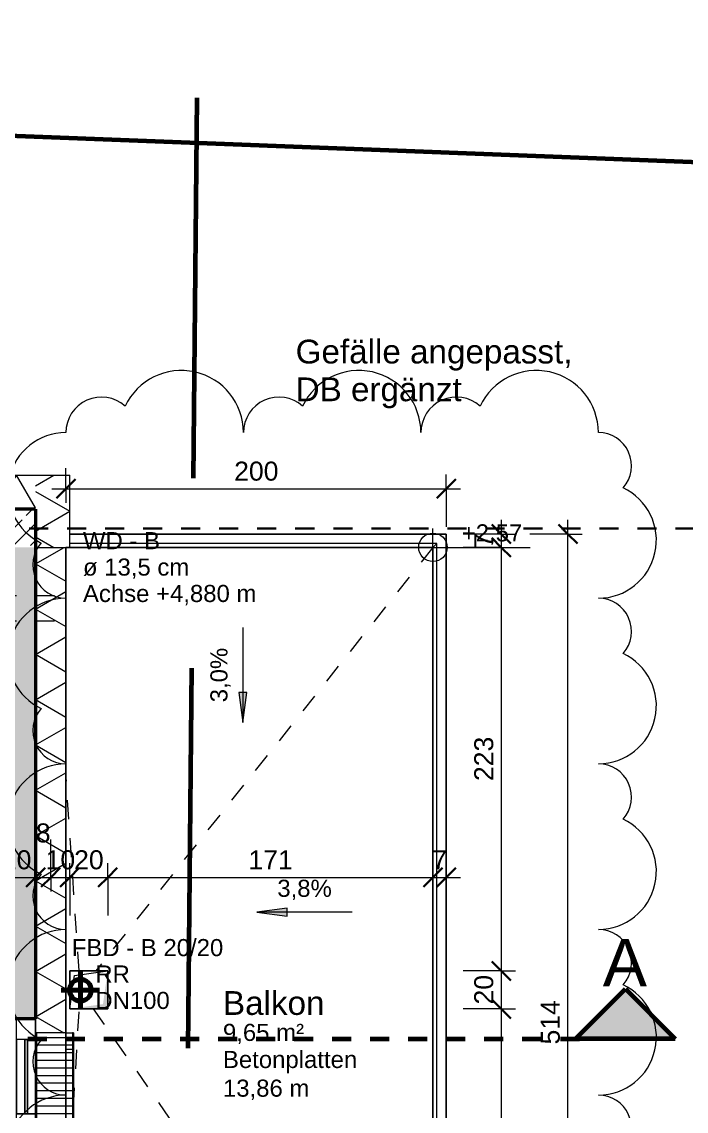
# Model space of a CAD drawing. Header units: metres. Extents: x 3.2 to 50, y 58.8 to 100.4.
# Drawn here: x 42.43 to 45.92, y 84.49 to 90.22 of the extents above; entities that cross this region are included whole.
import ezdxf

# ---------------------------------------------------------------- set-up
doc = ezdxf.new("R2010")
doc.units = ezdxf.units.M
for name, pattern in [('Achse', [0.009, 0.005, -0.002, 0, -0.002]), ('Strich Punkt Mittel', [0.015875, 0.00635, -0.004763, 0, -0.004763]), ('Verdeckt', [0.003, 0.002, -0.001]), ('Verdeckt Unten', [0.005, 0.003, -0.002])]:
    doc.linetypes.add(name, pattern=pattern)
for name, color, linetype, lineweight in [('A-DETL-GENF_', 92, 'Continuous', 13), ('A-DETL-MBND', 5, 'Continuous', 5), ('A-FLOR-HRAL', 11, 'Continuous', 5), ('A_2D', 7, 'Continuous', 13), ('A_Bemassung-50_', 4, 'Continuous', 9), ('A_Bemassung_', 4, 'Continuous', 9), ('A_Beschriftung_', 7, 'Continuous', 9), ('A_Decken', 8, 'Continuous', 13), ('A_Durchbruch', 7, 'Verdeckt', 5), ('A_Durchbruch_', 7, 'Continuous', 5), ('A_Gelaender', 7, 'Continuous', 13), ('A_Grundstuecksgrenze', 5, 'Continuous', 70), ('A_Raeume', 7, 'Continuous', 13), ('A_Raeume_', 7, 'Continuous', 5), ('A_Raeume_Beschriftung_', 7, 'Continuous', 9), ('A_Raster_', 1, 'Continuous', 9), ('A_Waende', 7, 'Continuous', 13), ('G-ANNO-DIMS_', 111, 'Continuous', 9), ('G-ANNO-REVC-IDEN_', 71, 'Continuous', 9), ('G-ANNO-REVC_', 71, 'Continuous', 9), ('G-ANNO-SYMB_', 111, 'Continuous', 9), ('M-EQPM', 50, 'Continuous', 5), ('P-PIPE', 3, 'Continuous', 5), ('P-PIPE-CNTR', 3, 'Continuous', 5), ('P-PIPE-IDEN_', 2, 'Continuous', 9)]:
    doc.layers.add(name, color=color, linetype=linetype, lineweight=lineweight)
doc.styles.add('Arial_2', font='arial.ttf', dxfattribs={"height": 0.09})
doc.styles.add('Arial_3', font='arial.ttf', dxfattribs={"height": 0.125})
doc.styles.add('Arial_5', font='arial.ttf', dxfattribs={"height": 0.1})
doc.styles.add('Arial_8', font='arial.ttf', dxfattribs={"height": 0.25})
doc.dimstyles.new('WGA-Bemaßung', dxfattribs={"dimscale": 0.3048, "dimtxt": 0.102026, "dimasz": 0.328084, "dimexe": 0.246063, "dimexo": 0.0625, "dimgap": 0.04101, "dimtad": 1, "dimdec": 1, "dimlfac": 100, "dimrnd": 0.5, "dimdsep": 46, "dimtxsty": 'Arial_5', "dimblk1": 'OBLIQUE', "dimblk2": 'OBLIQUE', "dimsah": 1, "dimcen": 0.09, "dimdle": 0.246063, "dimazin": 2, "dimtfac": 1, "dimtdec": 4, "dimtix": 1, "dimtmove": 0, "dimatfit": 3, "dimfxl": 0.656168, "dimfxlon": 1, "dimtvp": 1, "dimtolj": 1, "dimtzin": 0, "dimarcsym": 2})
doc.dimstyles.new('WGA-Bemaßung_1', dxfattribs={"dimscale": 0.3048, "dimtxt": 0.102026, "dimasz": 0.328084, "dimexe": 0.246063, "dimexo": 0.0625, "dimgap": 0.04101, "dimtad": 1, "dimdec": 1, "dimlfac": 100, "dimrnd": 0.5, "dimdsep": 46, "dimtxsty": 'Arial_5', "dimblk1": 'OBLIQUE', "dimblk2": 'OBLIQUE', "dimsah": 1, "dimcen": 0.09, "dimdle": 0.246063, "dimazin": 2, "dimtfac": 1, "dimtdec": 4, "dimtix": 1, "dimtmove": 2, "dimatfit": 3, "dimfxl": 0.656168, "dimfxlon": 1, "dimtvp": 1, "dimtolj": 1, "dimtzin": 0, "dimarcsym": 2})
doc.dimstyles.new('WGA-Bemaßung_4', dxfattribs={"dimscale": 0.3048, "dimtxt": 0.102026, "dimasz": 0.328084, "dimexe": 0.246063, "dimexo": 0.0625, "dimgap": 0.04101, "dimtad": 1, "dimdec": 1, "dimlfac": 100, "dimrnd": 0.5, "dimdsep": 46, "dimtxsty": 'Arial_5', "dimblk1": 'OBLIQUE', "dimblk2": 'OBLIQUE', "dimsah": 1, "dimcen": 0.09, "dimdle": 0.246063, "dimazin": 2, "dimtfac": 1, "dimtdec": 4, "dimtix": 1, "dimtmove": 0, "dimatfit": 3, "dimfxl": 0.656168, "dimfxlon": 1, "dimtvp": 1, "dimtolj": 1, "dimtzin": 0, "dimarcsym": 2})
pattern_1 = [(45, (0, 0), (-0.08980256, 0.08980256), []), (45, (0.0898, 0), (-0.08980256, 0.08980256), [0.0635, -0.03175])]

# ---------------------------------------------------------------- blocks, each defined once
blk = doc.blocks.new('Geländer - Geländer-3421411-263_PP_01OG_BT1')
at = {"layer": 'A_Gelaender', "lineweight": 5}
for p, q in [((44.6127, 87.478), (44.5927, 87.458)), ((42.6827, 87.458), (44.5927, 87.458)), ((44.5927, 87.458), (44.5927, 82.458)), ((44.5927, 82.458), (42.6627, 82.458)), ((44.6127, 82.438), (44.5927, 82.458))]:
    blk.add_line(p, q, dxfattribs=at)
blk = doc.blocks.new('Typ des oberen Holms - Oberer Geländerholm_Innen_-3421451-263_PP_01OG_BT1')
at = {"layer": 'A_Gelaender', "lineweight": 5}
for p, q in [((42.6827, 87.528), (44.6627, 87.528)), ((44.6627, 87.528), (44.6627, 82.388)), ((44.6127, 87.478), (42.6827, 87.478)), ((44.6127, 82.438), (44.6127, 87.478)), ((42.6627, 82.438), (44.6127, 82.438)), ((44.6627, 82.388), (42.6627, 82.388))]:
    blk.add_line(p, q, dxfattribs=at)
blk = doc.blocks.new('Typ des oberen Holms - Oberer Geländerholm_Innen_-V3-263_PP_01OG_BT1')
at = {"layer": 'A_Gelaender', "lineweight": 5}
for p, q in [((44.6627, 87.528), (42.6827, 87.528)), ((44.6627, 82.388), (44.6627, 87.528)), ((44.6127, 87.478), (42.6827, 87.478)), ((44.6127, 82.438), (44.6127, 87.478)), ((42.6627, 82.438), (44.6127, 82.438)), ((42.6627, 82.388), (44.6627, 82.388))]:
    blk.add_line(p, q, dxfattribs=at)
blk = doc.blocks.new('HLS_Rigol - 20x8cm-V53-263_PP_01OG_BT1')
at = {"layer": 'M-EQPM'}
h = blk.add_hatch(dxfattribs=at)
h.set_pattern_fill('FP_100', color=256, style=0, pattern_type=2)
h.set_pattern_definition([(270, (0, 0.6096), (0.04, 0), [])])
h.paths.add_polyline_path([(1.62, 0.06), (1.62, 0.095), (0, 0.095), (0, -0.095), (1.62, -0.095), (1.62, 0.0281)])
for p, q in [((0, 0.097), (0, 0.1)), ((0, 0.1), (0, 0.097)), ((1.62, 0.1), (0, 0.1)), ((0, 0.1), (1.62, 0.1)), ((0, 0.1), (1.62, 0.1)), ((0, 0.095), (0, 0.097)), ((0, 0.097), (1.62, 0.097)), ((0, 0.06), (0, 0.095)), ((0, 0.095), (1.62, 0.095)), ((1.62, 0.095), (1.62, 0.1)), ((1.62, 0.1), (1.62, 0.097)), ((1.62, 0.097), (1.62, 0.095)), ((1.62, 0.095), (1.62, 0.06)), ((0, -0.095), (1.62, -0.095)), ((0, -0.097), (1.62, -0.097)), ((0, -0.1), (1.62, -0.1)), ((0, -0.1), (1.62, -0.1))]:
    blk.add_line(p, q, dxfattribs=at)
blk = doc.blocks.new('Allg_Nachströmöffnung1 - DN 135-10778190-263_PP_01OG_BT1')
at = {"layer": 'A-DETL-GENF_', "linetype": 'Verdeckt', "lineweight": 5}
for points in [[(0.125, 0), (0.0575, 0.1), (0.0575, -0.1), (0.0837, -0.0612)], [(0.1925, 0.0426), (0.1925, 0.1), (0.125, 0), (0.1925, -0.1), (0.1925, -0.0612)]]:
    blk.add_hatch(color=256, dxfattribs=at).paths.add_polyline_path(points)
at = {"layer": 'A_Durchbruch'}
for p, q in [((0.0575, 0.1), (0.0575, -0.26)), ((0.1925, 0.1), (0.1925, -0.26))]:
    blk.add_line(p, q, dxfattribs=at)
blk = doc.blocks.new('Symbol_Schatten - Bodendurchbruch_Schatten-V96-263_PP_01OG_BT1')
at = {"layer": 'A_2D'}
for p, q in [((0.1, 0.1), (0.1, 0.0126)), ((0.1, -0.0087), (0.1, -0.1)), ((0.1, -0.1), (-0.1, -0.1))]:
    blk.add_line(p, q, dxfattribs=at)
at = {"layer": 'A_Durchbruch_'}
for p, q in [((0.1, 0.0126), (0.1, 0.1)), ((0.1, -0.1), (0.1, -0.0087)), ((-0.1, -0.1), (0.1, -0.1))]:
    blk.add_line(p, q, dxfattribs=at)
blk = doc.blocks.new('Symbol_Schatten_Verdeckt_unten - Bodendurchbruch_Schatten_Verdeckt_unten-V100-263_PP_01OG_BT1')
at = {"layer": 'A-DETL-MBND'}
for p, q in [((-0.1, 0.0087), (-0.1, 0.1)), ((-0.1, 0.1), (0.1, 0.1)), ((-0.0797, 0.0423), (-0.075, 0.075)), ((-0.075, 0.075), (0.1, 0.1)), ((0.1, 0.1), (0.1, -0.1)), ((-0.1, -0.1), (-0.1, -0.0126)), ((-0.1, -0.1), (-0.0906, -0.0345)), ((0.1, -0.1), (-0.1, -0.1))]:
    blk.add_line(p, q, dxfattribs=at)
blk = doc.blocks.new('Symbol_Schatten - Bodendurchbruch_Schatten-V104-263_PP_01OG_BT1')
at = {"layer": 'A-DETL-GENF_'}
blk.add_hatch(color=256, dxfattribs=at).paths.add_polyline_path([(0.05, 0.1), (-0.1, 0.1), (-0.1, -0.1), (-0.075, 0.075), (0.1, 0.1), (0.0728, 0.1)])
at = {"layer": 'A_2D'}
for p, q in [((-0.1, -0.1), (-0.1, 0.1)), ((-0.1, 0.1), (0.1, 0.1)), ((0.1, 0.1), (0.1, 0.0126)), ((0.1, -0.0087), (0.1, -0.1)), ((0.1, -0.1), (-0.1, -0.1))]:
    blk.add_line(p, q, dxfattribs=at)
at = {"layer": 'A_Durchbruch_'}
for p, q in [((0.1, 0.1), (-0.1, 0.1)), ((-0.1, 0.1), (-0.1, -0.1)), ((0.1, 0.0126), (0.1, 0.1)), ((0.1, -0.1), (0.1, -0.0087)), ((-0.1, -0.1), (0.1, -0.1))]:
    blk.add_line(p, q, dxfattribs=at)
blk = doc.blocks.new('Fens_Tuer_2tlg - DK_DF_SL_1770x2680_Terrassentür-V37-263_PP_01OG_BT1')
at = {"layer": 'A_2D', "lineweight": 5}
for p, q in [((-0.775, 0), (-0.775, 1.05)), ((-0.885, 0.1), (0.885, 0.1)), ((-0.885, 0.1), (0.885, 0.1)), ((-0.885, 0.1), (0.885, 0.1)), ((-0.885, -0.1), (-0.885, 0.1)), ((-0.885, 0.1), (-0.885, -0.1)), ((0.885, 0.1), (0.885, -0.1)), ((0.885, -0.1), (0.885, 0.1)), ((-0.795, 0.02), (-0.74, 0.02)), ((-0.795, 0), (-0.795, 0.02)), ((-0.795, 0.02), (-0.795, 0)), ((0.295, 0.02), (-0.795, 0.02)), ((-0.74, 0.02), (-0.74, -0.07)), ((-0.74, -0.07), (-0.74, 0.02)), ((-0.74, 0.02), (0.24, 0.02)), ((0.24, 0.02), (0.295, 0.02)), ((0.24, -0.07), (0.24, 0.02)), ((0.24, -0.07), (0.24, 0.02)), ((0.295, 0.02), (0.295, 0)), ((0.295, 0.02), (0.295, 0)), ((-0.885, -0.1), (-0.885, 0)), ((-0.885, 0), (-0.775, 0)), ((-0.885, 0), (0.885, 0)), ((-0.885, -0.1), (-0.885, 0)), ((-0.775, 0), (-0.795, 0)), ((-0.795, 0), (0.295, 0)), ((-0.775, -0.07), (-0.775, 0)), ((-0.775, 0), (-0.775, -0.07)), ((0.275, 0), (-0.775, 0)), ((-0.775, 0), (-0.775, -0.1)), ((0.275, 0), (-0.775, 0)), ((-0.775, -0.1), (-0.775, 0)), ((-0.74, -0.018), (0.24, -0.018)), ((-0.74, -0.032), (-0.74, -0.018)), ((-0.74, -0.018), (-0.74, -0.032)), ((0.24, -0.018), (-0.74, -0.018)), ((0.24, -0.032), (-0.74, -0.032)), ((-0.74, -0.032), (0.24, -0.032)), ((0.24, -0.018), (0.24, -0.032)), ((0.24, -0.032), (0.24, -0.018)), ((0.275, 0), (0.275, -0.07)), ((0.295, 0), (0.275, 0)), ((0.275, 0), (0.275, -0.07)), ((0.275, -0.1), (0.275, 0)), ((0.275, 0), (0.385, 0)), ((0.275, -0.1), (0.275, 0)), ((0.385, 0), (0.385, -0.1)), ((0.775, 0), (0.385, 0)), ((0.385, -0.1), (0.385, 0)), ((0.385, -0.043), (0.775, -0.043)), ((0.385, -0.057), (0.385, -0.043)), ((0.385, -0.043), (0.385, -0.057)), ((0.775, -0.043), (0.385, -0.043)), ((0.775, -0.057), (0.385, -0.057)), ((0.385, -0.057), (0.775, -0.057)), ((0.775, -0.1), (0.775, 0)), ((0.775, 0), (0.885, 0)), ((0.775, -0.1), (0.775, 0)), ((0.775, -0.043), (0.775, -0.057)), ((0.775, -0.057), (0.775, -0.043)), ((0.885, 0), (0.885, -0.1)), ((0.885, -0.1), (0.885, 0)), ((-0.885, -0.1), (0.885, -0.1)), ((0.885, -0.1), (-0.885, -0.1)), ((-0.775, -0.1), (-0.885, -0.1)), ((0.885, -0.1), (-0.885, -0.1)), ((-0.74, -0.07), (-0.775, -0.07)), ((-0.775, -0.07), (0.275, -0.07)), ((-0.775, -0.1), (0.275, -0.1)), ((0.24, -0.07), (-0.74, -0.07)), ((0.275, -0.07), (0.24, -0.07)), ((0.385, -0.1), (0.275, -0.1)), ((0.385, -0.1), (0.775, -0.1)), ((0.885, -0.1), (0.775, -0.1)), ((-0.81, -0.26), (0.81, -0.26))]:
    blk.add_line(p, q, dxfattribs=at)
blk.add_arc((-0.775, 0), 1.05, 360, 90, dxfattribs=at)
blk = doc.blocks.new('Family - ___-3180367-263_PP_01OG_BT1')
at = {"layer": 'A_Grundstuecksgrenze'}
blk.add_line((48.514, 89.3843), (26.926, 90.2231), dxfattribs=at)
blk = doc.blocks.new('Dtai_Fluchtlinie_Grenzlinie - Dtai_Grenzlinie-4164918-263_PP_01OG_BT1')
at = {"layer": 'A-DETL-GENF_', "lineweight": 70}
for p, q in [((24.45, 0), (26.45, 0)), ((27.45, 0), (29.45, 0))]:
    blk.add_line(p, q, dxfattribs=at)
blk = doc.blocks.new('DIMBLOCK87-263_PP_01OG_BT1')
at = {"layer": 'A_Bemassung-50_', "transparency": 16777216}
for p, q in [((42.6627, 87.7667), (42.6627, 87.8739)), ((44.6627, 87.7667), (44.6627, 87.8417)), ((42.5877, 87.7667), (44.7377, 87.7667)), ((42.6627, 87.7667), (42.6627, 87.6917)), ((44.6627, 87.7667), (44.6627, 87.5667))]:
    blk.add_line(p, q, dxfattribs=at)
at = {"layer": 'A_Bemassung-50_', "lineweight": 35, "transparency": 16777216}
for p, q in [((42.6627, 87.7667), (42.7127, 87.8167)), ((44.6627, 87.7667), (44.7127, 87.8167)), ((42.6627, 87.7667), (42.6127, 87.7167)), ((44.6627, 87.7667), (44.6127, 87.7167))]:
    blk.add_line(p, q, dxfattribs=at)
at = {"layer": 'A_Bemassung-50_', "color": 0, "transparency": 16777216, "insert": (43.5473, 87.909), "char_height": 0.1, "width": 0.276883, "attachment_point": 1, "line_spacing_factor": 0.941778, "style": 'Arial_5'}
blk.add_mtext('200', dxfattribs=at)
blk = doc.blocks.new('_Oblique')
at = {"color": 0, "linetype": 'ByBlock', "lineweight": -2}
blk.add_line((-0.5, -0.5), (0.5, 0.5), dxfattribs=at)
blk = doc.blocks.new('DIMBLOCK88-263_PP_01OG_BT1')
at = {"layer": 'A_Bemassung-50_', "transparency": 16777216}
for p, q in [((45.3021, 82.313), (45.3021, 87.603)), ((45.3021, 87.528), (45.1021, 87.528)), ((45.3021, 87.528), (45.3771, 87.528)), ((45.3021, 82.388), (45.1021, 82.388)), ((45.3021, 82.388), (45.3771, 82.388))]:
    blk.add_line(p, q, dxfattribs=at)
at = {"layer": 'A_Bemassung-50_', "lineweight": 35, "transparency": 16777216}
for p, q in [((45.3021, 87.528), (45.2521, 87.578)), ((45.3021, 87.528), (45.3521, 87.478)), ((45.3021, 82.388), (45.2521, 82.438)), ((45.3021, 82.388), (45.3521, 82.338))]:
    blk.add_line(p, q, dxfattribs=at)
at = {"layer": 'A_Bemassung-50_', "color": 0, "transparency": 16777216, "insert": (45.1598, 84.8426), "char_height": 0.1, "width": 0.276883, "attachment_point": 1, "rotation": 90, "line_spacing_factor": 0.941778, "style": 'Arial_5'}
blk.add_mtext('514', dxfattribs=at)
blk = doc.blocks.new('Schnitt - 100_Gebaeudeschnitt-1260755-263_PP_01OG_BT1')
at = {"layer": 'G-ANNO-SYMB_'}
blk.add_hatch(color=256, dxfattribs=at).paths.add_polyline_path([(-0.00829, 0), (-0.00305, 0.00525), (0.0022, 0)])
at = {"layer": 'G-ANNO-SYMB_', "lineweight": 70}
for p, q in [((-0.00305, 0.00525), (-0.00829, 0)), ((0.0022, 0), (-0.00305, 0.00525)), ((-0.00829, 0), (0.0022, 0))]:
    blk.add_line(p, q, dxfattribs=at)
blk = doc.blocks.new('DIMBLOCK682-263_PP_01OG_BT1')
at = {"layer": 'A_Bemassung-50_', "transparency": 16777216}
for p, q in [((44.9521, 87.603), (44.9521, 87.458)), ((44.9521, 87.528), (44.7521, 87.528)), ((44.9521, 87.528), (45.0271, 87.528)), ((44.9521, 87.458), (44.7521, 87.458)), ((44.9521, 87.458), (45.0271, 87.458))]:
    blk.add_line(p, q, dxfattribs=at)
at = {"layer": 'A_Bemassung-50_', "lineweight": 35, "transparency": 16777216}
for p, q in [((44.9521, 87.528), (44.9021, 87.578)), ((44.9521, 87.528), (45.0021, 87.478)), ((44.9521, 87.458), (44.9021, 87.508)), ((44.9521, 87.458), (45.0021, 87.408))]:
    blk.add_line(p, q, dxfattribs=at)
at = {"layer": 'A_Bemassung-50_', "color": 0, "transparency": 16777216, "insert": (44.8098, 87.4545), "char_height": 0.1, "width": 0.092294, "attachment_point": 1, "rotation": 90, "line_spacing_factor": 0.941778, "style": 'Arial_5'}
blk.add_mtext('7', dxfattribs=at)
blk = doc.blocks.new('DIMBLOCK683-263_PP_01OG_BT1')
at = {"layer": 'A_Bemassung-50_', "lineweight": 35, "transparency": 16777216}
for p, q in [((44.9521, 87.458), (44.9021, 87.508)), ((44.9521, 87.458), (45.0021, 87.408)), ((44.9521, 85.2299), (44.9021, 85.2799)), ((44.9521, 85.2299), (45.0021, 85.1799))]:
    blk.add_line(p, q, dxfattribs=at)
at = {"layer": 'A_Bemassung-50_', "transparency": 16777216}
for p, q in [((44.9521, 87.458), (44.7521, 87.458)), ((44.9521, 87.458), (44.9521, 85.2299)), ((44.9521, 87.458), (45.0271, 87.458)), ((44.9521, 85.2299), (44.7521, 85.2299)), ((44.9521, 85.2299), (45.0271, 85.2299))]:
    blk.add_line(p, q, dxfattribs=at)
at = {"layer": 'A_Bemassung-50_', "color": 0, "transparency": 16777216, "insert": (44.8098, 86.2286), "char_height": 0.1, "width": 0.276883, "attachment_point": 1, "rotation": 90, "line_spacing_factor": 0.941778, "style": 'Arial_5'}
blk.add_mtext('223', dxfattribs=at)
blk = doc.blocks.new('DIMBLOCK684-263_PP_01OG_BT1')
at = {"layer": 'A_Bemassung-50_', "transparency": 16777216}
for p, q in [((44.9521, 85.2299), (44.7521, 85.2299)), ((44.9521, 85.2299), (44.9521, 85.0299)), ((44.9521, 85.2299), (45.0271, 85.2299)), ((44.9521, 85.0299), (44.7521, 85.0299)), ((44.9521, 85.0299), (45.0271, 85.0299))]:
    blk.add_line(p, q, dxfattribs=at)
at = {"layer": 'A_Bemassung-50_', "lineweight": 35, "transparency": 16777216}
for p, q in [((44.9521, 85.2299), (44.9021, 85.2799)), ((44.9521, 85.2299), (45.0021, 85.1799)), ((44.9521, 85.0299), (44.9021, 85.0799)), ((44.9521, 85.0299), (45.0021, 84.9799))]:
    blk.add_line(p, q, dxfattribs=at)
at = {"layer": 'A_Bemassung-50_', "color": 0, "transparency": 16777216, "insert": (44.8098, 85.053), "char_height": 0.1, "width": 0.184588, "attachment_point": 1, "rotation": 90, "line_spacing_factor": 0.941778, "style": 'Arial_5'}
blk.add_mtext('20', dxfattribs=at)
blk = doc.blocks.new('DIMBLOCK685-263_PP_01OG_BT1')
at = {"layer": 'A_Bemassung-50_', "lineweight": 35, "transparency": 16777216}
for p, q in [((44.9521, 85.0299), (44.9021, 85.0799)), ((44.9521, 85.0299), (45.0021, 84.9799)), ((44.9521, 82.458), (44.9021, 82.508)), ((44.9521, 82.458), (45.0021, 82.408))]:
    blk.add_line(p, q, dxfattribs=at)
at = {"layer": 'A_Bemassung-50_', "transparency": 16777216}
for p, q in [((44.9521, 85.0299), (44.7521, 85.0299)), ((44.9521, 85.0299), (44.9521, 82.458)), ((44.9521, 85.0299), (45.0271, 85.0299)), ((44.9521, 82.458), (44.7521, 82.458)), ((44.9521, 82.458), (45.0271, 82.458))]:
    blk.add_line(p, q, dxfattribs=at)
at = {"layer": 'A_Bemassung-50_', "color": 0, "transparency": 16777216, "insert": (44.8098, 83.6286), "char_height": 0.1, "width": 0.276883, "attachment_point": 1, "rotation": 90, "line_spacing_factor": 0.941778, "style": 'Arial_5'}
blk.add_mtext('257', dxfattribs=at)
blk = doc.blocks.new('DIMBLOCK687-263_PP_01OG_BT1')
at = {"layer": 'A_Bemassung-50_', "transparency": 16777216}
for p, q in [((42.3027, 85.7218), (42.3027, 85.9218)), ((42.5027, 85.7218), (42.5027, 85.9218)), ((42.2277, 85.7218), (42.5027, 85.7218)), ((42.3027, 85.7218), (42.3027, 85.6468)), ((42.5027, 85.7218), (42.5027, 85.6468))]:
    blk.add_line(p, q, dxfattribs=at)
at = {"layer": 'A_Bemassung-50_', "lineweight": 35, "transparency": 16777216}
for p, q in [((42.3027, 85.7218), (42.3527, 85.7718)), ((42.5027, 85.7218), (42.5527, 85.7718)), ((42.3027, 85.7218), (42.2527, 85.6718)), ((42.5027, 85.7218), (42.4527, 85.6718))]:
    blk.add_line(p, q, dxfattribs=at)
at = {"layer": 'A_Bemassung-50_', "color": 0, "transparency": 16777216, "insert": (42.3258, 85.8642), "char_height": 0.1, "width": 0.184588, "attachment_point": 1, "line_spacing_factor": 0.941778, "style": 'Arial_5'}
blk.add_mtext('20', dxfattribs=at)
blk = doc.blocks.new('DIMBLOCK688-263_PP_01OG_BT1')
at = {"layer": 'A_Bemassung-50_', "transparency": 16777216}
for p, q in [((42.5027, 85.7218), (42.5027, 85.9218)), ((42.5827, 85.7218), (42.5827, 85.9218)), ((42.5027, 85.7218), (42.5827, 85.7218)), ((42.5027, 85.7218), (42.5027, 85.6468)), ((42.5827, 85.7218), (42.5827, 85.6468))]:
    blk.add_line(p, q, dxfattribs=at)
at = {"layer": 'A_Bemassung-50_', "lineweight": 35, "transparency": 16777216}
for p, q in [((42.5027, 85.7218), (42.5527, 85.7718)), ((42.5827, 85.7218), (42.6327, 85.7718)), ((42.5027, 85.7218), (42.4527, 85.6718)), ((42.5827, 85.7218), (42.5327, 85.6718))]:
    blk.add_line(p, q, dxfattribs=at)
at = {"layer": 'A_Bemassung-50_', "color": 0, "transparency": 16777216, "insert": (42.5042, 86.0055), "char_height": 0.1, "width": 0.092294, "attachment_point": 1, "line_spacing_factor": 0.941778, "style": 'Arial_5'}
blk.add_mtext('8', dxfattribs=at)
blk = doc.blocks.new('DIMBLOCK689-263_PP_01OG_BT1')
at = {"layer": 'A_Bemassung-50_', "transparency": 16777216}
for p, q in [((42.5827, 85.7218), (42.5827, 85.9218)), ((42.6827, 85.7218), (42.6827, 85.7968)), ((42.5827, 85.7218), (42.6827, 85.7218)), ((42.5827, 85.7218), (42.5827, 85.6468)), ((42.6827, 85.7218), (42.6827, 85.5218))]:
    blk.add_line(p, q, dxfattribs=at)
at = {"layer": 'A_Bemassung-50_', "lineweight": 35, "transparency": 16777216}
for p, q in [((42.5827, 85.7218), (42.6327, 85.7718)), ((42.6827, 85.7218), (42.7327, 85.7718)), ((42.5827, 85.7218), (42.5327, 85.6718)), ((42.6827, 85.7218), (42.6327, 85.6718))]:
    blk.add_line(p, q, dxfattribs=at)
at = {"layer": 'A_Bemassung-50_', "color": 0, "transparency": 16777216, "insert": (42.5558, 85.8642), "char_height": 0.1, "width": 0.184588, "attachment_point": 1, "line_spacing_factor": 0.941778, "style": 'Arial_5'}
blk.add_mtext('10', dxfattribs=at)
blk = doc.blocks.new('DIMBLOCK690-263_PP_01OG_BT1')
at = {"layer": 'A_Bemassung-50_', "transparency": 16777216}
for p, q in [((42.6827, 85.7218), (42.6827, 85.7968)), ((42.8827, 85.7218), (42.8827, 85.7968)), ((42.6827, 85.7218), (42.8827, 85.7218)), ((42.6827, 85.7218), (42.6827, 85.5218)), ((42.8827, 85.7218), (42.8827, 85.5218))]:
    blk.add_line(p, q, dxfattribs=at)
at = {"layer": 'A_Bemassung-50_', "lineweight": 35, "transparency": 16777216}
for p, q in [((42.6827, 85.7218), (42.7327, 85.7718)), ((42.8827, 85.7218), (42.9327, 85.7718)), ((42.6827, 85.7218), (42.6327, 85.6718)), ((42.8827, 85.7218), (42.8327, 85.6718))]:
    blk.add_line(p, q, dxfattribs=at)
at = {"layer": 'A_Bemassung-50_', "color": 0, "transparency": 16777216, "insert": (42.7058, 85.8642), "char_height": 0.1, "width": 0.184588, "attachment_point": 1, "line_spacing_factor": 0.941778, "style": 'Arial_5'}
blk.add_mtext('20', dxfattribs=at)
blk = doc.blocks.new('DIMBLOCK691-263_PP_01OG_BT1')
at = {"layer": 'A_Bemassung-50_', "transparency": 16777216}
for p, q in [((44.5927, 85.7218), (44.5927, 85.9218)), ((42.8827, 85.7218), (42.8827, 85.7968)), ((42.8827, 85.7218), (44.5927, 85.7218)), ((42.8827, 85.7218), (42.8827, 85.5218)), ((44.5927, 85.7218), (44.5927, 85.6468))]:
    blk.add_line(p, q, dxfattribs=at)
at = {"layer": 'A_Bemassung-50_', "lineweight": 35, "transparency": 16777216}
for p, q in [((42.8827, 85.7218), (42.9327, 85.7718)), ((44.5927, 85.7218), (44.6427, 85.7718)), ((42.8827, 85.7218), (42.8327, 85.6718)), ((44.5927, 85.7218), (44.5427, 85.6718))]:
    blk.add_line(p, q, dxfattribs=at)
at = {"layer": 'A_Bemassung-50_', "color": 0, "transparency": 16777216, "insert": (43.6223, 85.8642), "char_height": 0.1, "width": 0.276883, "attachment_point": 1, "line_spacing_factor": 0.941778, "style": 'Arial_5'}
blk.add_mtext('171', dxfattribs=at)
blk = doc.blocks.new('DIMBLOCK692-263_PP_01OG_BT1')
at = {"layer": 'A_Bemassung-50_', "transparency": 16777216}
for p, q in [((44.5927, 85.7218), (44.5927, 85.9218)), ((44.6627, 85.7218), (44.6627, 85.9218)), ((44.5927, 85.7218), (44.7377, 85.7218)), ((44.5927, 85.7218), (44.5927, 85.6468)), ((44.6627, 85.7218), (44.6627, 85.6468))]:
    blk.add_line(p, q, dxfattribs=at)
at = {"layer": 'A_Bemassung-50_', "lineweight": 35, "transparency": 16777216}
for p, q in [((44.5927, 85.7218), (44.6427, 85.7718)), ((44.6627, 85.7218), (44.7127, 85.7718)), ((44.5927, 85.7218), (44.5427, 85.6718)), ((44.6627, 85.7218), (44.6127, 85.6718))]:
    blk.add_line(p, q, dxfattribs=at)
at = {"layer": 'A_Bemassung-50_', "color": 0, "transparency": 16777216, "insert": (44.5892, 85.8642), "char_height": 0.1, "width": 0.092294, "attachment_point": 1, "line_spacing_factor": 0.941778, "style": 'Arial_5'}
blk.add_mtext('7', dxfattribs=at)
blk = doc.blocks.new('Family - ___-11870152-263_PP_01OG_BT1')
at = {"layer": 'G-ANNO-REVC_'}
for centre, radius, start, end in [((43.2693, 88.0618), 0.3267, 0, 154.79123), ((44.2027, 88.0618), 0.3267, 0, 154.79123), ((45.136, 88.0618), 0.3267, 0, 154.79123), ((42.8493, 88.0618), 0.1867, 48.18969, 180), ((43.7827, 88.0618), 0.1867, 48.18969, 180), ((44.716, 88.0618), 0.1867, 48.18969, 180), ((42.6627, 87.7568), 0.305, 90, 244.79123), ((45.4627, 87.8875), 0.1743, 318.18969, 90), ((45.4627, 87.4954), 0.305, 270, 64.79123), ((42.6627, 87.3647), 0.1743, 138.18969, 270), ((42.6627, 86.8854), 0.305, 90, 244.79123), ((45.4627, 87.0161), 0.1743, 318.18969, 90), ((45.4627, 86.624), 0.305, 270, 64.79123), ((42.6627, 86.4933), 0.1743, 138.18969, 270), ((42.6627, 86.014), 0.305, 90, 244.79123), ((45.4627, 86.1447), 0.1743, 318.18969, 90), ((45.4627, 85.7525), 0.305, 270, 64.79123), ((42.6627, 85.6218), 0.1743, 138.18969, 270), ((42.6627, 85.1425), 0.305, 90, 244.79123), ((45.4627, 85.2733), 0.1743, 318.18969, 90), ((45.4627, 84.8811), 0.305, 270, 64.79123), ((42.6627, 84.7504), 0.1743, 138.18969, 270), ((42.6627, 84.2711), 0.305, 90, 244.79123), ((45.4627, 84.4018), 0.1743, 318.18969, 90)]:
    blk.add_arc(centre, radius, start, end, dxfattribs=at)
blk = doc.blocks.new('Höhenkoten - 018-55644-263_PP_01OG_BT1')
at = {"layer": 'G-ANNO-DIMS_'}
for p, q in [((0, 0), (0, 0.002)), ((-0.002, 0), (0.01024, 0)), ((0, 0), (0, -0.002))]:
    blk.add_line(p, q, dxfattribs=at)
blk.add_circle((0, 0), 0.0015, dxfattribs=at)

msp = doc.modelspace()

# ---------------------------------------------------------------- hatches: boundary and pattern name
at = {"layer": 'A-DETL-GENF_', "lineweight": 5}
h = msp.add_hatch(dxfattribs=at)
h.set_pattern_fill('FP_174', color=252, style=0, pattern_type=2)
h.set_pattern_definition([(90, (-1.337, 1.318), (-0.5, 0), []), (180, (-1.337, 1.318), (-1e-16, -0.5), [])])
h.paths.add_polyline_path([(38.4984, 70.598), (38.6734, 70.623), (38.6984, 70.798), (38.4984, 70.798), (38.4984, 70.6116)])
h.paths.add_polyline_path([(19.1702, 70.598), (19.3452, 70.623), (19.3702, 70.798), (19.1702, 70.798), (19.1702, 70.623)])
h.paths.add_polyline_path([(11.2327, 70.598), (11.4077, 70.623), (11.4327, 70.798), (11.2327, 70.798), (11.2327, 70.623)])
h.paths.add_polyline_path([(41.2405, 70.778), (41.2405, 70.818), (39.6205, 70.818), (39.6205, 70.778), (40.4346, 70.778)])
h.paths.add_polyline_path([(37.5017, 70.778), (37.5773, 70.778), (37.5773, 70.818), (36.5273, 70.818), (36.5273, 70.778), (37.4757, 70.778)])
h.paths.add_polyline_path([(16.84, 70.778), (18.46, 70.778), (18.46, 70.818), (16.84, 70.818), (16.84, 70.781)])
h.paths.add_polyline_path([(10.3359, 70.778), (10.3652, 70.778), (10.3652, 70.781), (8.7463, 70.781), (8.7463, 70.783), (10.3652, 70.783), (10.3652, 70.818), (8.7452, 70.818), (8.7452, 70.778), (10.0541, 70.778)])
h.paths.add_polyline_path([(7.7327, 70.798), (8.0077, 70.798), (8.0077, 70.818), (7.7327, 70.818)])
h.paths.add_polyline_path([(7.6627, 82.5255), (7.6627, 84.1455), (7.6227, 84.1455), (7.6227, 82.5255), (7.6427, 82.5255)])
h.paths.add_polyline_path([(42.6997, 83.283), (42.7027, 83.283), (42.7027, 84.903), (42.6627, 84.903), (42.6627, 83.283), (42.6977, 83.283)])
h.paths.add_polyline_path([(7.4427, 84.6983), (7.6177, 84.7233), (7.6227, 84.7555), (7.6274, 84.7591), (7.6365, 84.771), (7.6422, 84.7848), (7.6441, 84.7996), (7.6422, 84.8143), (7.6365, 84.8281), (7.6333, 84.8323), (7.6427, 84.8983), (7.4427, 84.8983), (7.4427, 84.7233)])
h.paths.add_polyline_path([(42.6827, 85.0299), (42.8577, 85.0549), (42.8827, 85.2299), (42.6827, 85.2299), (42.6827, 85.1386), (42.6813, 85.128), (42.6827, 85.1174), (42.6827, 85.0549)])
h.paths.add_polyline_path([(7.6257, 85.4536), (7.6627, 85.4536), (7.6627, 86.5036), (7.6227, 86.5036), (7.6227, 85.4536), (7.6253, 85.4536)])
h.paths.add_polyline_path([(24.5265, 86.818), (24.7677, 86.818), (24.7677, 86.858), (23.1477, 86.858), (23.1477, 86.818), (24.476, 86.818)])
h.paths.add_polyline_path([(22.5775, 86.9537), (22.5923, 86.9556), (22.6061, 86.9613), (22.6179, 86.9704), (22.627, 86.9822), (22.6327, 86.996), (22.6346, 87.0108), (22.6327, 87.0256), (22.627, 87.0394), (22.6179, 87.0512), (22.6061, 87.0603), (22.5923, 87.066), (22.5775, 87.068), (22.5627, 87.066), (22.5489, 87.0603), (22.5371, 87.0512), (22.528, 87.0394), (22.5223, 87.0256), (22.5203, 87.0108), (22.5223, 86.996), (22.528, 86.9822), (22.5371, 86.9704), (22.5489, 86.9613), (22.5627, 86.9556)])
at = {"layer": 'A_Waende', "lineweight": 5}
h = msp.add_hatch(dxfattribs=at)
h.set_pattern_fill('FP_152', color=250, angle=180, style=0, pattern_type=2)
h.set_pattern_definition([(180, (42.403, 87.838), (2e-15, -0.20637), []), (240, (42.403, 87.838), (0.17873, -0.1032), []), (300, (42.403, 87.838), (0.17873, 0.1032), [])])
h.paths.add_polyline_path([(42.5027, 87.658), (42.5027, 87.838), (42.3027, 87.838), (42.3027, 87.658)])
h = msp.add_hatch(dxfattribs=at)
h.set_pattern_fill('FP_153', color=250, style=0, pattern_type=2)
h.set_pattern_definition([(90, (42.683, 87.648), (-0.20637, -2e-15), []), (150, (42.683, 87.648), (-0.10318, -0.17872), []), (210, (42.683, 87.648), (0.10319, -0.17872), [])])
h.paths.add_polyline_path([(42.6268, 87.458), (42.6827, 87.458), (42.6827, 87.838), (42.5027, 87.838), (42.5027, 87.458), (42.5827, 87.458)])
h = msp.add_hatch(dxfattribs=at)
h.set_pattern_fill('FP_1', color=250, style=0, pattern_type=2)
h.set_pattern_definition(pattern_1)
h.paths.add_polyline_path([(42.3271, 87.458), (42.5027, 87.458), (42.5027, 87.658), (41.6552, 87.658), (41.6552, 87.458), (42.3027, 87.458)])
h.paths.add_polyline_path([(39.8852, 87.458), (39.8852, 87.658), (37.8802, 87.658), (37.8802, 87.458), (38.6827, 87.458)])
h.paths.add_polyline_path([(35.7477, 87.458), (36.6802, 87.458), (36.6802, 87.658), (34.8277, 87.658), (34.8277, 87.458), (35.7352, 87.458)])
h.paths.add_polyline_path([(32.6477, 87.458), (33.6277, 87.458), (33.6277, 87.658), (32.6477, 87.658)])
h = msp.add_hatch(dxfattribs=at)
h.set_pattern_fill('FP_1', color=250, style=0, pattern_type=2)
h.set_pattern_definition(pattern_1)
h.paths.add_polyline_path([(42.5027, 71.178), (42.5027, 75.8305), (42.3027, 75.8305), (42.3027, 71.178)])
h.paths.add_polyline_path([(42.3027, 77.6005), (42.5027, 77.6005), (42.5027, 78.718), (42.3027, 78.718), (42.3027, 77.918)])
h.paths.add_polyline_path([(42.3027, 79.918), (42.5027, 79.918), (42.5027, 83.208), (42.3027, 83.208), (42.3027, 80.0117)])
h.paths.add_polyline_path([(42.4027, 87.138), (42.3027, 87.2055), (42.3027, 87.0705)])
h.paths.add_polyline_path([(42.5027, 87.0705), (42.5027, 87.2055), (42.4027, 87.138), (42.4907, 87.0786)])
h.paths.add_polyline_path([(42.5027, 84.978), (42.5027, 87.0705), (42.3027, 87.0705), (42.3027, 84.978), (42.4241, 84.978)])
h.paths.add_polyline_path([(42.356, 87.2055), (42.5027, 87.2055), (42.5027, 87.458), (42.3027, 87.458), (42.3027, 87.2055)])
h = msp.add_hatch(dxfattribs=at)
h.set_pattern_fill('FP_142', color=250, style=0, pattern_type=2)
h.set_pattern_definition([(270, (42.503, 86.18), (0.20637, 1e-15), []), (330, (42.503, 86.18), (0.103185, 0.178722), []), (30, (42.503, 86.18), (-0.103185, 0.178722), [])])
h.paths.add_polyline_path([(42.5027, 84.903), (42.6627, 84.903), (42.6627, 87.458), (42.5027, 87.458), (42.5027, 84.978)])
at = {"layer": 'G-ANNO-DIMS_'}
for points in [[(43.5932, 86.5357), (43.6141, 86.6944), (43.5723, 86.6944)], [(43.6671, 85.5382), (43.8258, 85.5173), (43.8258, 85.5591)]]:
    msp.add_hatch(color=256, dxfattribs=at).paths.add_polyline_path(points)

# ---------------------------------------------------------------- linework, layer by layer
at = {"layer": 'A_2D'}
for p, q in [((44.5927, 87.458), (42.6627, 87.458)), ((42.6627, 87.458), (42.6627, 82.458)), ((44.5927, 82.458), (44.5927, 87.458))]:
    msp.add_line(p, q, dxfattribs=at)
at = {"layer": 'A_Decken'}
for p, q in [((42.6827, 87.458), (44.5927, 87.458)), ((44.5927, 82.458), (44.5927, 87.458)), ((42.6827, 85.1386), (42.6827, 85.2299)), ((42.6827, 85.2299), (42.8827, 85.2299)), ((42.8827, 85.2299), (42.8827, 85.0299)), ((42.6827, 85.0299), (42.6827, 85.1174)), ((42.8827, 85.0299), (42.6827, 85.0299)), ((42.7027, 84.903), (42.6977, 84.903)), ((42.7027, 83.283), (42.7027, 84.903))]:
    msp.add_line(p, q, dxfattribs=at)
at = {"layer": 'A_Decken', "linetype": 'Verdeckt Unten'}
for p, q in [((44.5927, 87.458), (42.8195, 85.2299)), ((42.7316, 85.2299), (42.6627, 86.2612)), ((42.7027, 84.5151), (42.7327, 85.0299)), ((42.8065, 85.0299), (44.5927, 82.458))]:
    msp.add_line(p, q, dxfattribs=at)
at = {"layer": 'A_Raeume', "color": 8, "linetype": 'Verdeckt'}
msp.add_line((44.5927, 87.458), (42.6827, 87.458), dxfattribs=at)
at = {"layer": 'A_Raeume_', "flags": 128}
msp.add_lwpolyline([(44.5927, 87.458), (42.6627, 87.458), (42.6627, 84.903), (42.6627, 82.458), (44.5927, 82.458)], close=True, dxfattribs=at)
at = {"layer": 'A_Raster_', "linetype": 'Strich Punkt Mittel', "lineweight": 35}
msp.add_line((48.169, 87.558), (3.5722, 87.558), dxfattribs=at)
at = {"layer": 'A_Waende', "color": 250, "lineweight": 5}
for p, q in [((42.3027, 87.838), (42.6827, 87.838)), ((42.6827, 87.458), (42.6827, 87.838)), ((42.5027, 87.458), (42.6827, 87.458)), ((42.6627, 84.903), (42.6627, 87.458)), ((42.5027, 84.903), (42.5027, 84.978)), ((42.6627, 84.903), (42.5027, 84.903))]:
    msp.add_line(p, q, dxfattribs=at)
at = {"layer": 'A_Waende', "color": 10, "lineweight": 50}
for p, q in [((42.5027, 87.658), (41.6552, 87.658)), ((42.5027, 87.658), (42.5027, 84.978)), ((42.5027, 84.978), (42.3027, 84.978))]:
    msp.add_line(p, q, dxfattribs=at)
at = {"layer": 'A_Waende'}
msp.add_line((42.5027, 83.283), (42.5027, 84.903), dxfattribs=at)
at = {"layer": 'G-ANNO-DIMS_'}
for p, q in [((43.5932, 87.0357), (43.5932, 86.5357)), ((43.6141, 86.6944), (43.5723, 86.6944)), ((43.5723, 86.6944), (43.5932, 86.5357)), ((43.5932, 86.5357), (43.6141, 86.6944)), ((43.8258, 85.5591), (43.6671, 85.5382)), ((43.6671, 85.5382), (43.8258, 85.5173)), ((44.1671, 85.5382), (43.6671, 85.5382)), ((43.8258, 85.5173), (43.8258, 85.5591))]:
    msp.add_line(p, q, dxfattribs=at)
at = {"layer": 'G-ANNO-SYMB_', "linetype": 'Achse', "lineweight": 70}
msp.add_line((4.4627, 84.8728), (45.4525, 84.8728), dxfattribs=at)
at = {"layer": 'P-PIPE', "color": 150, "lineweight": 100}
for start, end in [(90, 180), (0, 90), (180, 270), (270, 0)]:
    msp.add_arc((42.7384, 85.128), 0.0571, start, end, dxfattribs=at)
at = {"layer": 'P-PIPE-CNTR', "color": 150, "lineweight": 100}
for p, q in [((42.7384, 85.028), (42.7384, 85.228)), ((42.6384, 85.128), (42.8384, 85.128))]:
    msp.add_line(p, q, dxfattribs=at)

# ---------------------------------------------------------------- block references
at = {"layer": 'A-DETL-GENF_', "rotation": 89.44490754171983}
msp.add_blockref('Dtai_Fluchtlinie_Grenzlinie - Dtai_Grenzlinie-4164918-263_PP_01OG_BT1', (43.0679, 60.374), dxfattribs=at)
at = {"layer": 'A-DETL-MBND'}
msp.add_blockref('Symbol_Schatten_Verdeckt_unten - Bodendurchbruch_Schatten_Verdeckt_unten-V100-263_PP_01OG_BT1', (42.7827, 85.1299), dxfattribs=at)
at = {"layer": 'A-FLOR-HRAL'}
msp.add_blockref('Geländer - Geländer-3421411-263_PP_01OG_BT1', (0, 0), dxfattribs=at)
at = {"layer": 'A_2D', "rotation": 180}
for name in ['Symbol_Schatten - Bodendurchbruch_Schatten-V96-263_PP_01OG_BT1', 'Symbol_Schatten - Bodendurchbruch_Schatten-V96-263_PP_01OG_BT1', 'Symbol_Schatten - Bodendurchbruch_Schatten-V96-263_PP_01OG_BT1', 'Symbol_Schatten - Bodendurchbruch_Schatten-V104-263_PP_01OG_BT1']:
    msp.add_blockref(name, (42.7827, 85.1299), dxfattribs=at)
at = {"layer": 'A_2D', "lineweight": 5, "rotation": 89.99999999999991}
msp.add_blockref('Fens_Tuer_2tlg - DK_DF_SL_1770x2680_Terrassentür-V37-263_PP_01OG_BT1', (42.4027, 84.093), dxfattribs=at)
at = {"layer": 'A_Durchbruch', "rotation": 89.99999999999991}
msp.add_blockref('Allg_Nachströmöffnung1 - DN 135-10778190-263_PP_01OG_BT1', (42.4027, 87.013), dxfattribs=at)
at = {"layer": 'A_Gelaender', "lineweight": 5}
for name in ['Typ des oberen Holms - Oberer Geländerholm_Innen_-3421451-263_PP_01OG_BT1', 'Typ des oberen Holms - Oberer Geländerholm_Innen_-V3-263_PP_01OG_BT1']:
    msp.add_blockref(name, (0, 0), dxfattribs=at)
at = {"layer": 'A_Grundstuecksgrenze'}
msp.add_blockref('Family - ___-3180367-263_PP_01OG_BT1', (0, 0), dxfattribs=at)
at = {"layer": 'G-ANNO-DIMS_', "xscale": 49.99999999999998, "yscale": 49.99999999999998, "zscale": 49.99999999999998}
msp.add_blockref('Höhenkoten - 018-55644-263_PP_01OG_BT1', (44.5927, 87.458), dxfattribs=at)
at = {"layer": 'G-ANNO-REVC_'}
msp.add_blockref('Family - ___-11870152-263_PP_01OG_BT1', (0, 0), dxfattribs=at)
at = {"layer": 'G-ANNO-SYMB_', "extrusion": (0, 0, -1), "xscale": 49.99999999999998, "yscale": 49.99999999999998, "zscale": 49.99999999999998}
msp.add_blockref('Schnitt - 100_Gebaeudeschnitt-1260755-263_PP_01OG_BT1', (-45.4525, 84.8728), dxfattribs=at)
at = {"layer": 'M-EQPM', "rotation": 270}
msp.add_blockref('HLS_Rigol - 20x8cm-V53-263_PP_01OG_BT1', (42.6027, 84.903), dxfattribs=at)

# ---------------------------------------------------------------- texts
at = {"layer": 'A_Beschriftung_', "char_height": 0.09, "attachment_point": 1, "style": 'Arial_2'}
for s, insert, width in [('WD - B', (42.7522, 87.5382), 0.489029), ('ø 13,5 cm', (42.7522, 87.3993), 0.665401), ('Achse +4,880 m', (42.7522, 87.2604), 1.082278), ('FBD - B 20/20', (42.6935, 85.3972), 0.945991)]:
    msp.add_mtext(s, dxfattribs=dict(at, insert=insert, width=width))
at = {"layer": 'A_Raeume_Beschriftung_', "attachment_point": 1}
for s, insert, char_height, width, style in [('Balkon', (43.4884, 85.1231), 0.125, 0.637342, 'Arial_3'), ('9,65 m²', (43.4884, 84.9511), 0.09, 0.505063, 'Arial_2'), ('Betonplatten', (43.4884, 84.8086), 0.09, 0.825738, 'Arial_2'), ('13,86 m', (43.4884, 84.6577), 0.09, 0.541139, 'Arial_2')]:
    msp.add_mtext(s, dxfattribs=dict(at, insert=insert, char_height=char_height, width=width, style=style))
at = {"layer": 'G-ANNO-DIMS_', "char_height": 0.09, "attachment_point": 1, "line_spacing_factor": 0.941778, "style": 'Arial_2'}
for s, insert, width in [('+2,57', (44.7443, 87.5791), 0.380128), ('3,8%', (43.7743, 85.7092), 0.342666)]:
    msp.add_mtext(s, dxfattribs=dict(at, insert=insert, width=width))
at = {"layer": 'G-ANNO-DIMS_', "insert": (43.4221, 86.6429), "char_height": 0.09, "width": 0.342666, "attachment_point": 1, "rotation": 90, "line_spacing_factor": 0.941778, "style": 'Arial_2'}
msp.add_mtext('3,0%', dxfattribs=at)
at = {"layer": 'G-ANNO-REVC-IDEN_', "char_height": 0.125, "attachment_point": 1, "style": 'Arial_3'}
for s, insert, width in [('Gefälle angepasst,', (43.8706, 88.5504), 1.755696), ('DB ergänzt', (43.8706, 88.3519), 1.054219)]:
    msp.add_mtext(s, dxfattribs=dict(at, insert=insert, width=width))
at = {"layer": 'G-ANNO-SYMB_', "insert": (45.4856, 85.3981), "char_height": 0.25, "width": 0.284599, "attachment_point": 1, "style": 'Arial_8'}
msp.add_mtext('A', dxfattribs=at)
at = {"layer": 'P-PIPE-IDEN_', "char_height": 0.09, "attachment_point": 1, "style": 'Arial_2'}
for s, insert, width in [('RR', (42.8173, 85.2582), 0.216456), ('DN100', (42.8173, 85.1193), 0.468987)]:
    msp.add_mtext(s, dxfattribs=dict(at, insert=insert, width=width))

# ---------------------------------------------------------------- dimensions: what is measured, and where the dimension line sits
at = {"layer": 'A_Bemassung_'}
for base, p1, p2, dimstyle, override, picture, middle in [((44.6627, 87.7667), (42.6627, 87.8739), (44.6627, 87.5667), 'WGA-Bemaßung', {"dimpost": '<>', "dimfxl": 2.02345}, 'DIMBLOCK87-263_PP_01OG_BT1', (43.6627, 87.8303)), ((42.5027, 85.7218), (42.3027, 85.9218), (42.5027, 85.9218), 'WGA-Bemaßung_4', {"dimpost": '<>', "dimfxl": 0.2}, 'DIMBLOCK687-263_PP_01OG_BT1', (42.4027, 85.7854)), ((42.6827, 85.7218), (42.5827, 85.9218), (42.6827, 85.5218), 'WGA-Bemaßung_4', {"dimpost": '<>', "dimfxl": 0.412311}, 'DIMBLOCK689-263_PP_01OG_BT1', (42.6327, 85.7854)), ((44.5927, 85.7218), (42.8827, 85.5218), (44.5927, 85.9218), 'WGA-Bemaßung_4', {"dimpost": '<>', "dimfxl": 1.756161}, 'DIMBLOCK691-263_PP_01OG_BT1', (43.7377, 85.7846)), ((44.6627, 85.7218), (44.5927, 85.9218), (44.6627, 85.9218), 'WGA-Bemaßung_4', {"dimpost": '<>', "dimfxl": 0.07}, 'DIMBLOCK692-263_PP_01OG_BT1', (44.6277, 85.7843)), ((42.8827, 85.7218), (42.6827, 85.5218), (42.8827, 85.5218), 'WGA-Bemaßung_4', {"dimpost": '<>', "dimfxl": 0.2}, 'DIMBLOCK690-263_PP_01OG_BT1', (42.7827, 85.7854))]:
    dim = msp.add_linear_dim(base=base, p1=p1, p2=p2, dimstyle=dimstyle, override=override, dxfattribs=at)
    dim.commit()
    dim.dimension.update_dxf_attribs({"geometry": picture, "text_midpoint": middle})
for base, p1, p2, dimstyle, override, picture, middle in [((44.9521, 87.458), (44.7521, 87.528), (44.7521, 87.458), 'WGA-Bemaßung_4', {"dimpost": '<>', "dimfxl": 0.07}, 'DIMBLOCK682-263_PP_01OG_BT1', (44.8896, 87.493)), ((45.3021, 87.528), (45.1021, 82.388), (45.1021, 87.528), 'WGA-Bemaßung', {"dimpost": '<>', "dimfxl": 5.14}, 'DIMBLOCK88-263_PP_01OG_BT1', (45.2385, 84.958)), ((44.9521, 85.2299), (44.7521, 87.458), (44.7521, 85.2299), 'WGA-Bemaßung_4', {"dimpost": '<>', "dimfxl": 2.228072}, 'DIMBLOCK683-263_PP_01OG_BT1', (44.8885, 86.344)), ((44.9521, 85.0299), (44.7521, 85.2299), (44.7521, 85.0299), 'WGA-Bemaßung_4', {"dimpost": '<>', "dimfxl": 0.2}, 'DIMBLOCK684-263_PP_01OG_BT1', (44.8885, 85.1299)), ((44.9521, 82.458), (44.7521, 85.0299), (44.7521, 82.458), 'WGA-Bemaßung_4', {"dimpost": '<>', "dimfxl": 2.571928}, 'DIMBLOCK685-263_PP_01OG_BT1', (44.8885, 83.744))]:
    dim = msp.add_linear_dim(base=base, p1=p1, p2=p2, angle=90, dimstyle=dimstyle, override=override, dxfattribs=at)
    dim.commit()
    dim.dimension.update_dxf_attribs({"geometry": picture, "text_midpoint": middle})
dim = msp.add_linear_dim(base=(42.5827, 85.7218), p1=(42.5027, 85.9218), p2=(42.5827, 85.9218), dimstyle='WGA-Bemaßung_1', override={"dimpost": '<>', "dimfxl": 0.08}, dxfattribs=at)
dim.commit()
dim.dimension.update_dxf_attribs({"geometry": 'DIMBLOCK688-263_PP_01OG_BT1', "text_midpoint": (42.5504, 85.9388), "dimtype": 160})

doc.saveas('drawing.dxf')
